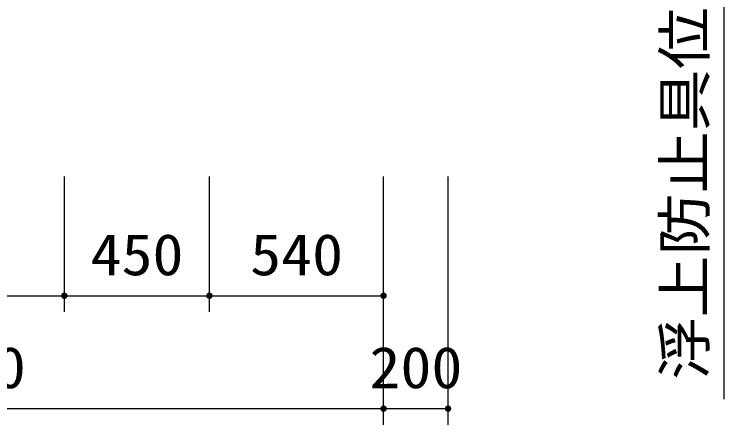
# Model space of a CAD drawing. Units: millimetres, scale not verified. Extents: x -14850 to 14850, y -10500 to 10500.
# Drawn here: x -8251 to -6051, y -1807 to -534 of the extents above; entities that cross this region are included whole.
import ezdxf
from ezdxf.enums import TextEntityAlignment as Align

# ---------------------------------------------------------------- set-up
doc = ezdxf.new("R2010")
doc.units = ezdxf.units.MM
doc.header["$LTSCALE"] = 50
doc.layers.add('0-5_製作', color=5, linetype='Continuous', lineweight=25)
doc.styles.add('ＭＳ ゴシック', font='')
doc.styles.get('ＭＳ ゴシック').set_extended_font_data('MS Gothic')

msp = doc.modelspace()

# ---------------------------------------------------------------- linework, layer by layer
at = {"layer": '0-5_製作', "color": 2}
for p, q in [((-6050.63, -202.95), (-6050.63, -1727.49)), ((-8095.84, -1456.69), (-8095.84, -1037.34)), ((-7645.84, -1456.69), (-7645.84, -1037.34)), ((-7105.84, -1806.69), (-7105.84, -1037.34)), ((-6905.83, -1806.69), (-6905.83, -1037.34)), ((-8825.84, -1406.69), (-8095.84, -1406.69)), ((-8095.84, -1406.69), (-7645.84, -1406.69)), ((-7645.84, -1406.69), (-7105.84, -1406.69)), ((-9705.84, -1756.69), (-7105.84, -1756.69)), ((-7105.84, -1756.69), (-6905.83, -1756.69))]:
    msp.add_line(p, q, dxfattribs=at)
at = {"layer": '0-5_製作'}
for points in [[(-8105.82, -1406.07), (-8095.84, -1406.69), (-8105.84, -1406.69)], [(-8105.84, -1406.69), (-8105.52, -1409.18), (-8105.76, -1407.95)], [(-8105.84, -1406.69), (-8105.13, -1410.37), (-8105.52, -1409.18)], [(-8095.84, -1406.69), (-8105.13, -1410.37), (-8105.84, -1406.69)], [(-8105.66, -1404.82), (-8095.84, -1406.69), (-8105.82, -1406.07)], [(-8105.35, -1403.6), (-8095.84, -1406.69), (-8105.66, -1404.82)], [(-8104.88, -1402.44), (-8095.84, -1406.69), (-8105.35, -1403.6)], [(-8095.84, -1406.69), (-8104.6, -1411.51), (-8105.13, -1410.37)], [(-8104.28, -1401.34), (-8095.84, -1406.69), (-8104.88, -1402.44)], [(-8095.84, -1406.69), (-8103.93, -1412.57), (-8104.6, -1411.51)], [(-8103.54, -1400.32), (-8095.84, -1406.69), (-8104.28, -1401.34)], [(-8095.84, -1406.69), (-8103.12, -1413.54), (-8103.93, -1412.57)], [(-8102.68, -1399.4), (-8095.84, -1406.69), (-8103.54, -1400.32)], [(-8095.84, -1406.69), (-8102.21, -1414.4), (-8103.12, -1413.54)], [(-8101.71, -1398.6), (-8095.84, -1406.69), (-8102.68, -1399.4)], [(-8095.84, -1406.69), (-8101.19, -1415.14), (-8102.21, -1414.4)], [(-8100.65, -1397.93), (-8095.84, -1406.69), (-8101.71, -1398.6)], [(-8095.84, -1406.69), (-8100.09, -1415.74), (-8101.19, -1415.14)], [(-8099.52, -1397.4), (-8095.84, -1406.69), (-8100.65, -1397.93)], [(-8095.84, -1406.69), (-8098.93, -1416.2), (-8100.09, -1415.74)], [(-8098.32, -1397.01), (-8095.84, -1406.69), (-8099.52, -1397.4)], [(-8095.84, -1406.69), (-8097.71, -1416.52), (-8098.93, -1416.2)], [(-8097.09, -1396.77), (-8095.84, -1406.69), (-8098.32, -1397.01)], [(-8095.84, -1406.69), (-8096.46, -1416.67), (-8097.71, -1416.52)], [(-8097.09, -1396.77), (-8095.84, -1396.69), (-8095.84, -1406.69)], [(-8095.84, -1406.69), (-8095.84, -1416.69), (-8096.46, -1416.67)], [(-8095.84, -1396.69), (-8085.84, -1406.69), (-8095.84, -1406.69)], [(-8095.21, -1396.71), (-8085.84, -1406.69), (-8095.84, -1396.69)], [(-8095.84, -1406.69), (-8094.58, -1416.61), (-8095.84, -1416.69)], [(-8095.84, -1406.69), (-8093.35, -1416.38), (-8094.58, -1416.61)], [(-8085.84, -1406.69), (-8093.35, -1416.38), (-8095.84, -1406.69)], [(-8093.96, -1396.87), (-8085.84, -1406.69), (-8095.21, -1396.71)], [(-8092.75, -1397.18), (-8085.84, -1406.69), (-8093.96, -1396.87)], [(-8085.84, -1406.69), (-8092.15, -1415.99), (-8093.35, -1416.38)], [(-8091.58, -1397.65), (-8085.84, -1406.69), (-8092.75, -1397.18)], [(-8085.84, -1406.69), (-8091.02, -1415.46), (-8092.15, -1415.99)], [(-8090.48, -1398.25), (-8085.84, -1406.69), (-8091.58, -1397.65)], [(-8085.84, -1406.69), (-8089.96, -1414.78), (-8091.02, -1415.46)], [(-8089.46, -1398.99), (-8085.84, -1406.69), (-8090.48, -1398.25)], [(-8085.84, -1406.69), (-8088.99, -1413.98), (-8089.96, -1414.78)], [(-8088.55, -1399.85), (-8085.84, -1406.69), (-8089.46, -1398.99)], [(-8085.84, -1406.69), (-8088.13, -1413.07), (-8088.99, -1413.98)], [(-8087.75, -1400.82), (-8085.84, -1406.69), (-8088.55, -1399.85)], [(-8085.84, -1406.69), (-8087.39, -1412.05), (-8088.13, -1413.07)], [(-8087.07, -1401.88), (-8085.84, -1406.69), (-8087.75, -1400.82)], [(-8085.84, -1406.69), (-8086.79, -1410.95), (-8087.39, -1412.05)], [(-8086.54, -1403.01), (-8085.84, -1406.69), (-8087.07, -1401.88)], [(-8085.84, -1406.69), (-8086.32, -1409.78), (-8086.79, -1410.95)], [(-8086.15, -1404.21), (-8085.84, -1406.69), (-8086.54, -1403.01)], [(-8085.84, -1406.69), (-8086.01, -1408.57), (-8086.32, -1409.78)], [(-8086.15, -1404.21), (-8085.91, -1405.44), (-8085.84, -1406.69)], [(-8085.84, -1406.69), (-8085.86, -1407.32), (-8086.01, -1408.57)], [(-7655.82, -1406.07), (-7645.84, -1406.69), (-7655.84, -1406.69)], [(-7655.84, -1406.69), (-7655.52, -1409.18), (-7655.76, -1407.95)], [(-7655.84, -1406.69), (-7655.13, -1410.37), (-7655.52, -1409.18)], [(-7645.84, -1406.69), (-7655.13, -1410.37), (-7655.84, -1406.69)], [(-7655.66, -1404.82), (-7645.84, -1406.69), (-7655.82, -1406.07)], [(-7655.35, -1403.6), (-7645.84, -1406.69), (-7655.66, -1404.82)], [(-7654.88, -1402.44), (-7645.84, -1406.69), (-7655.35, -1403.6)], [(-7645.84, -1406.69), (-7654.6, -1411.51), (-7655.13, -1410.37)], [(-7654.28, -1401.34), (-7645.84, -1406.69), (-7654.88, -1402.44)], [(-7645.84, -1406.69), (-7653.93, -1412.57), (-7654.6, -1411.51)], [(-7653.54, -1400.32), (-7645.84, -1406.69), (-7654.28, -1401.34)], [(-7645.84, -1406.69), (-7653.12, -1413.54), (-7653.93, -1412.57)], [(-7652.68, -1399.4), (-7645.84, -1406.69), (-7653.54, -1400.32)], [(-7645.84, -1406.69), (-7652.21, -1414.4), (-7653.12, -1413.54)], [(-7651.71, -1398.6), (-7645.84, -1406.69), (-7652.68, -1399.4)], [(-7645.84, -1406.69), (-7651.19, -1415.14), (-7652.21, -1414.4)], [(-7650.65, -1397.93), (-7645.84, -1406.69), (-7651.71, -1398.6)], [(-7645.84, -1406.69), (-7650.09, -1415.74), (-7651.19, -1415.14)], [(-7649.52, -1397.4), (-7645.84, -1406.69), (-7650.65, -1397.93)], [(-7645.84, -1406.69), (-7648.93, -1416.2), (-7650.09, -1415.74)], [(-7648.32, -1397.01), (-7645.84, -1406.69), (-7649.52, -1397.4)], [(-7645.84, -1406.69), (-7647.71, -1416.52), (-7648.93, -1416.2)], [(-7647.09, -1396.77), (-7645.84, -1406.69), (-7648.32, -1397.01)], [(-7645.84, -1406.69), (-7646.46, -1416.67), (-7647.71, -1416.52)], [(-7647.09, -1396.77), (-7645.84, -1396.69), (-7645.84, -1406.69)], [(-7645.84, -1406.69), (-7645.84, -1416.69), (-7646.46, -1416.67)], [(-7645.84, -1396.69), (-7635.84, -1406.69), (-7645.84, -1406.69)], [(-7645.21, -1396.71), (-7635.84, -1406.69), (-7645.84, -1396.69)], [(-7645.84, -1406.69), (-7644.58, -1416.61), (-7645.84, -1416.69)], [(-7645.84, -1406.69), (-7643.35, -1416.38), (-7644.58, -1416.61)], [(-7635.84, -1406.69), (-7643.35, -1416.38), (-7645.84, -1406.69)], [(-7643.96, -1396.87), (-7635.84, -1406.69), (-7645.21, -1396.71)], [(-7642.74, -1397.18), (-7635.84, -1406.69), (-7643.96, -1396.87)], [(-7635.84, -1406.69), (-7642.15, -1415.99), (-7643.35, -1416.38)], [(-7641.58, -1397.65), (-7635.84, -1406.69), (-7642.74, -1397.18)], [(-7635.84, -1406.69), (-7641.02, -1415.46), (-7642.15, -1415.99)], [(-7640.48, -1398.25), (-7635.84, -1406.69), (-7641.58, -1397.65)], [(-7635.84, -1406.69), (-7639.96, -1414.78), (-7641.02, -1415.46)], [(-7639.46, -1398.99), (-7635.84, -1406.69), (-7640.48, -1398.25)], [(-7635.84, -1406.69), (-7638.99, -1413.98), (-7639.96, -1414.78)], [(-7638.55, -1399.85), (-7635.84, -1406.69), (-7639.46, -1398.99)], [(-7635.84, -1406.69), (-7638.13, -1413.07), (-7638.99, -1413.98)], [(-7637.74, -1400.82), (-7635.84, -1406.69), (-7638.55, -1399.85)], [(-7635.84, -1406.69), (-7637.39, -1412.05), (-7638.13, -1413.07)], [(-7637.07, -1401.88), (-7635.84, -1406.69), (-7637.74, -1400.82)], [(-7635.84, -1406.69), (-7636.79, -1410.95), (-7637.39, -1412.05)], [(-7636.54, -1403.01), (-7635.84, -1406.69), (-7637.07, -1401.88)], [(-7635.84, -1406.69), (-7636.32, -1409.78), (-7636.79, -1410.95)], [(-7636.15, -1404.21), (-7635.84, -1406.69), (-7636.54, -1403.01)], [(-7635.84, -1406.69), (-7636.01, -1408.57), (-7636.32, -1409.78)], [(-7636.15, -1404.21), (-7635.91, -1405.44), (-7635.84, -1406.69)], [(-7635.84, -1406.69), (-7635.85, -1407.32), (-7636.01, -1408.57)], [(-7115.82, -1406.07), (-7105.84, -1406.69), (-7115.84, -1406.69)], [(-7115.84, -1406.69), (-7115.13, -1410.37), (-7115.76, -1407.95)], [(-7115.84, -1406.69), (-7114.6, -1411.51), (-7115.13, -1410.37)], [(-7105.84, -1406.69), (-7114.6, -1411.51), (-7115.84, -1406.69)], [(-7115.66, -1404.82), (-7105.84, -1406.69), (-7115.82, -1406.07)], [(-7115.76, -1407.95), (-7115.13, -1410.37), (-7115.52, -1409.18)], [(-7115.35, -1403.6), (-7105.84, -1406.69), (-7115.66, -1404.82)], [(-7114.88, -1402.44), (-7105.84, -1406.69), (-7115.35, -1403.6)], [(-7114.28, -1401.34), (-7105.84, -1406.69), (-7114.88, -1402.44)], [(-7105.84, -1406.69), (-7113.93, -1412.57), (-7114.6, -1411.51)], [(-7113.54, -1400.32), (-7105.84, -1406.69), (-7114.28, -1401.34)], [(-7105.84, -1406.69), (-7113.12, -1413.54), (-7113.93, -1412.57)], [(-7112.68, -1399.4), (-7105.84, -1406.69), (-7113.54, -1400.32)], [(-7105.84, -1406.69), (-7112.21, -1414.4), (-7113.12, -1413.54)], [(-7111.71, -1398.6), (-7105.84, -1406.69), (-7112.68, -1399.4)], [(-7105.84, -1406.69), (-7111.19, -1415.14), (-7112.21, -1414.4)], [(-7110.65, -1397.93), (-7105.84, -1406.69), (-7111.71, -1398.6)], [(-7105.84, -1406.69), (-7110.09, -1415.74), (-7111.19, -1415.14)], [(-7109.52, -1397.4), (-7105.84, -1406.69), (-7110.65, -1397.93)], [(-7105.84, -1406.69), (-7108.93, -1416.2), (-7110.09, -1415.74)], [(-7108.32, -1397.01), (-7105.84, -1406.69), (-7109.52, -1397.4)], [(-7105.84, -1406.69), (-7107.71, -1416.52), (-7108.93, -1416.2)], [(-7107.09, -1396.77), (-7105.84, -1406.69), (-7108.32, -1397.01)], [(-7105.84, -1406.69), (-7106.46, -1416.67), (-7107.71, -1416.52)], [(-7107.09, -1396.77), (-7105.84, -1396.69), (-7105.84, -1406.69)], [(-7105.84, -1406.69), (-7105.84, -1416.69), (-7106.46, -1416.67)], [(-7105.84, -1396.69), (-7095.84, -1406.69), (-7105.84, -1406.69)], [(-7105.21, -1396.71), (-7095.84, -1406.69), (-7105.84, -1396.69)], [(-7105.84, -1406.69), (-7104.58, -1416.61), (-7105.84, -1416.69)], [(-7105.84, -1406.69), (-7103.35, -1416.38), (-7104.58, -1416.61)], [(-7095.84, -1406.69), (-7103.35, -1416.38), (-7105.84, -1406.69)], [(-7103.96, -1396.87), (-7095.84, -1406.69), (-7105.21, -1396.71)], [(-7102.74, -1397.18), (-7095.84, -1406.69), (-7103.96, -1396.87)], [(-7095.84, -1406.69), (-7102.15, -1415.99), (-7103.35, -1416.38)], [(-7101.58, -1397.65), (-7095.84, -1406.69), (-7102.74, -1397.18)], [(-7095.84, -1406.69), (-7101.02, -1415.46), (-7102.15, -1415.99)], [(-7100.48, -1398.25), (-7095.84, -1406.69), (-7101.58, -1397.65)], [(-7095.84, -1406.69), (-7099.96, -1414.78), (-7101.02, -1415.46)], [(-7099.46, -1398.99), (-7095.84, -1406.69), (-7100.48, -1398.25)], [(-7095.84, -1406.69), (-7098.99, -1413.98), (-7099.96, -1414.78)], [(-7098.55, -1399.85), (-7095.84, -1406.69), (-7099.46, -1398.99)], [(-7095.84, -1406.69), (-7098.13, -1413.07), (-7098.99, -1413.98)], [(-7097.74, -1400.82), (-7095.84, -1406.69), (-7098.55, -1399.85)], [(-7095.84, -1406.69), (-7097.39, -1412.05), (-7098.13, -1413.07)], [(-7097.07, -1401.88), (-7095.84, -1406.69), (-7097.74, -1400.82)], [(-7095.84, -1406.69), (-7096.79, -1410.95), (-7097.39, -1412.05)], [(-7096.54, -1403.01), (-7095.84, -1406.69), (-7097.07, -1401.88)], [(-7095.84, -1406.69), (-7096.32, -1409.78), (-7096.79, -1410.95)], [(-7096.54, -1403.01), (-7095.91, -1405.44), (-7095.84, -1406.69)], [(-7096.15, -1404.21), (-7095.91, -1405.44), (-7096.54, -1403.01)], [(-7095.84, -1406.69), (-7096.01, -1408.57), (-7096.32, -1409.78)], [(-7095.84, -1406.69), (-7095.85, -1407.32), (-7096.01, -1408.57)], [(-7115.82, -1756.07), (-7105.84, -1756.69), (-7115.84, -1756.69)], [(-7115.84, -1756.69), (-7115.13, -1760.37), (-7115.76, -1757.95)], [(-7115.84, -1756.69), (-7114.6, -1761.51), (-7115.13, -1760.37)], [(-7105.84, -1756.69), (-7114.6, -1761.51), (-7115.84, -1756.69)], [(-7115.66, -1754.82), (-7105.84, -1756.69), (-7115.82, -1756.07)], [(-7115.76, -1757.95), (-7115.13, -1760.37), (-7115.52, -1759.18)], [(-7115.35, -1753.6), (-7105.84, -1756.69), (-7115.66, -1754.82)], [(-7114.88, -1752.44), (-7105.84, -1756.69), (-7115.35, -1753.6)], [(-7114.28, -1751.34), (-7105.84, -1756.69), (-7114.88, -1752.44)], [(-7105.84, -1756.69), (-7113.93, -1762.57), (-7114.6, -1761.51)], [(-7113.54, -1750.32), (-7105.84, -1756.69), (-7114.28, -1751.34)], [(-7105.84, -1756.69), (-7113.12, -1763.54), (-7113.93, -1762.57)], [(-7112.68, -1749.4), (-7105.84, -1756.69), (-7113.54, -1750.32)], [(-7105.84, -1756.69), (-7112.21, -1764.4), (-7113.12, -1763.54)], [(-7111.71, -1748.6), (-7105.84, -1756.69), (-7112.68, -1749.4)], [(-7105.84, -1756.69), (-7111.19, -1765.14), (-7112.21, -1764.4)], [(-7110.65, -1747.93), (-7105.84, -1756.69), (-7111.71, -1748.6)], [(-7105.84, -1756.69), (-7110.09, -1765.74), (-7111.19, -1765.14)], [(-7109.52, -1747.4), (-7105.84, -1756.69), (-7110.65, -1747.93)], [(-7105.84, -1756.69), (-7108.93, -1766.2), (-7110.09, -1765.74)], [(-7108.32, -1747.01), (-7105.84, -1756.69), (-7109.52, -1747.4)], [(-7105.84, -1756.69), (-7107.71, -1766.52), (-7108.93, -1766.2)], [(-7107.09, -1746.77), (-7105.84, -1756.69), (-7108.32, -1747.01)], [(-7105.84, -1756.69), (-7106.46, -1766.67), (-7107.71, -1766.52)], [(-7107.09, -1746.77), (-7105.84, -1746.69), (-7105.84, -1756.69)], [(-7105.84, -1756.69), (-7105.84, -1766.69), (-7106.46, -1766.67)], [(-7105.84, -1746.69), (-7095.84, -1756.69), (-7105.84, -1756.69)], [(-7105.21, -1746.71), (-7095.84, -1756.69), (-7105.84, -1746.69)], [(-7105.84, -1756.69), (-7104.58, -1766.61), (-7105.84, -1766.69)], [(-7105.84, -1756.69), (-7103.35, -1766.38), (-7104.58, -1766.61)], [(-7095.84, -1756.69), (-7103.35, -1766.38), (-7105.84, -1756.69)], [(-7103.96, -1746.87), (-7095.84, -1756.69), (-7105.21, -1746.71)], [(-7102.74, -1747.18), (-7095.84, -1756.69), (-7103.96, -1746.87)], [(-7095.84, -1756.69), (-7102.15, -1765.99), (-7103.35, -1766.38)], [(-7101.58, -1747.65), (-7095.84, -1756.69), (-7102.74, -1747.18)], [(-7095.84, -1756.69), (-7101.02, -1765.46), (-7102.15, -1765.99)], [(-7100.48, -1748.25), (-7095.84, -1756.69), (-7101.58, -1747.65)], [(-7095.84, -1756.69), (-7099.96, -1764.78), (-7101.02, -1765.46)], [(-7099.46, -1748.99), (-7095.84, -1756.69), (-7100.48, -1748.25)], [(-7095.84, -1756.69), (-7098.99, -1763.98), (-7099.96, -1764.78)], [(-7098.55, -1749.85), (-7095.84, -1756.69), (-7099.46, -1748.99)], [(-7095.84, -1756.69), (-7098.13, -1763.07), (-7098.99, -1763.98)], [(-7097.74, -1750.82), (-7095.84, -1756.69), (-7098.55, -1749.85)], [(-7095.84, -1756.69), (-7097.39, -1762.05), (-7098.13, -1763.07)], [(-7097.07, -1751.88), (-7095.84, -1756.69), (-7097.74, -1750.82)], [(-7095.84, -1756.69), (-7096.79, -1760.95), (-7097.39, -1762.05)], [(-7096.54, -1753.01), (-7095.84, -1756.69), (-7097.07, -1751.88)], [(-7095.84, -1756.69), (-7096.32, -1759.78), (-7096.79, -1760.95)], [(-7096.54, -1753.01), (-7095.91, -1755.44), (-7095.84, -1756.69)], [(-7096.15, -1754.21), (-7095.91, -1755.44), (-7096.54, -1753.01)], [(-7095.84, -1756.69), (-7096.01, -1758.57), (-7096.32, -1759.78)], [(-7095.84, -1756.69), (-7095.85, -1757.32), (-7096.01, -1758.57)], [(-6915.82, -1756.07), (-6905.83, -1756.69), (-6915.83, -1756.69)], [(-6915.83, -1756.69), (-6915.13, -1760.37), (-6915.76, -1757.95)], [(-6915.83, -1756.69), (-6914.6, -1761.51), (-6915.13, -1760.37)], [(-6905.83, -1756.69), (-6914.6, -1761.51), (-6915.83, -1756.69)], [(-6915.66, -1754.82), (-6905.83, -1756.69), (-6915.82, -1756.07)], [(-6915.76, -1757.95), (-6915.13, -1760.37), (-6915.52, -1759.18)], [(-6915.35, -1753.6), (-6905.83, -1756.69), (-6915.66, -1754.82)], [(-6914.88, -1752.44), (-6905.83, -1756.69), (-6915.35, -1753.6)], [(-6914.28, -1751.34), (-6905.83, -1756.69), (-6914.88, -1752.44)], [(-6905.83, -1756.69), (-6913.92, -1762.57), (-6914.6, -1761.51)], [(-6913.54, -1750.32), (-6905.83, -1756.69), (-6914.28, -1751.34)], [(-6905.83, -1756.69), (-6913.12, -1763.54), (-6913.92, -1762.57)], [(-6912.68, -1749.4), (-6905.83, -1756.69), (-6913.54, -1750.32)], [(-6905.83, -1756.69), (-6912.21, -1764.4), (-6913.12, -1763.54)], [(-6911.71, -1748.6), (-6905.83, -1756.69), (-6912.68, -1749.4)], [(-6905.83, -1756.69), (-6911.19, -1765.14), (-6912.21, -1764.4)], [(-6910.65, -1747.93), (-6905.83, -1756.69), (-6911.71, -1748.6)], [(-6905.83, -1756.69), (-6910.09, -1765.74), (-6911.19, -1765.14)], [(-6909.52, -1747.4), (-6905.83, -1756.69), (-6910.65, -1747.93)], [(-6905.83, -1756.69), (-6908.92, -1766.2), (-6910.09, -1765.74)], [(-6908.32, -1747.01), (-6905.83, -1756.69), (-6909.52, -1747.4)], [(-6905.83, -1756.69), (-6907.71, -1766.52), (-6908.92, -1766.2)], [(-6907.09, -1746.77), (-6905.83, -1756.69), (-6908.32, -1747.01)], [(-6905.83, -1756.69), (-6906.46, -1766.67), (-6907.71, -1766.52)], [(-6907.09, -1746.77), (-6905.83, -1746.69), (-6905.83, -1756.69)], [(-6905.83, -1756.69), (-6905.83, -1766.69), (-6906.46, -1766.67)], [(-6905.83, -1746.69), (-6895.83, -1756.69), (-6905.83, -1756.69)], [(-6905.21, -1746.71), (-6895.83, -1756.69), (-6905.83, -1746.69)], [(-6905.83, -1756.69), (-6904.58, -1766.61), (-6905.83, -1766.69)], [(-6905.83, -1756.69), (-6903.35, -1766.38), (-6904.58, -1766.61)], [(-6895.83, -1756.69), (-6903.35, -1766.38), (-6905.83, -1756.69)], [(-6903.96, -1746.87), (-6895.83, -1756.69), (-6905.21, -1746.71)], [(-6902.74, -1747.18), (-6895.83, -1756.69), (-6903.96, -1746.87)], [(-6895.83, -1756.69), (-6902.15, -1765.99), (-6903.35, -1766.38)], [(-6901.58, -1747.65), (-6895.83, -1756.69), (-6902.74, -1747.18)], [(-6895.83, -1756.69), (-6901.02, -1765.46), (-6902.15, -1765.99)], [(-6900.48, -1748.25), (-6895.83, -1756.69), (-6901.58, -1747.65)], [(-6895.83, -1756.69), (-6899.96, -1764.78), (-6901.02, -1765.46)], [(-6899.46, -1748.99), (-6895.83, -1756.69), (-6900.48, -1748.25)], [(-6895.83, -1756.69), (-6898.99, -1763.98), (-6899.96, -1764.78)], [(-6898.55, -1749.85), (-6895.83, -1756.69), (-6899.46, -1748.99)], [(-6895.83, -1756.69), (-6898.13, -1763.07), (-6898.99, -1763.98)], [(-6897.74, -1750.82), (-6895.83, -1756.69), (-6898.55, -1749.85)], [(-6895.83, -1756.69), (-6897.39, -1762.05), (-6898.13, -1763.07)], [(-6897.07, -1751.88), (-6895.83, -1756.69), (-6897.74, -1750.82)], [(-6895.83, -1756.69), (-6896.79, -1760.95), (-6897.39, -1762.05)], [(-6896.54, -1753.01), (-6895.83, -1756.69), (-6897.07, -1751.88)], [(-6895.83, -1756.69), (-6896.32, -1759.78), (-6896.79, -1760.95)], [(-6896.54, -1753.01), (-6895.91, -1755.44), (-6895.83, -1756.69)], [(-6896.15, -1754.21), (-6895.91, -1755.44), (-6896.54, -1753.01)], [(-6895.83, -1756.69), (-6896.01, -1758.57), (-6896.32, -1759.78)], [(-6895.83, -1756.69), (-6895.85, -1757.32), (-6896.01, -1758.57)]]:
    msp.add_solid(points, dxfattribs=at)

# ---------------------------------------------------------------- texts
at = {"layer": '0-5_製作', "color": 4, "style": 'ＭＳ ゴシック', "width": 1.1}
msp.add_text('浮上防止具位置', height=128.3, rotation=90, dxfattribs=at).set_placement((-6069.78, -1666.88), align=Align.BOTTOM_LEFT)
for s, p in [('450', (-8014.59, -1381.69)), ('540', (-7519.59, -1381.69)), ('2600', (-8599.59, -1731.69)), ('200', (-7149.58, -1731.69))]:
    msp.add_text(s, height=128.4, dxfattribs=at).set_placement(p, align=Align.BOTTOM_LEFT)

doc.saveas('drawing.dxf')
